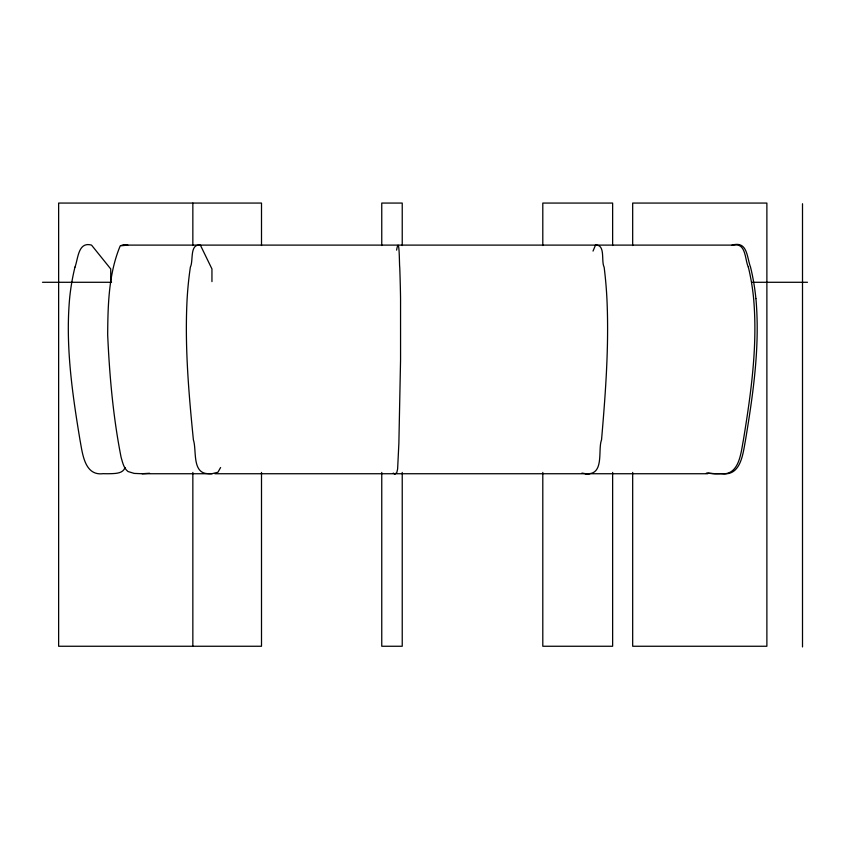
<?xml version="1.0" encoding="UTF-8"?>
<svg xmlns="http://www.w3.org/2000/svg" width="850" height="850" viewBox="0 0 850 850"><rect width="100%" height="100%" fill="white"/><g stroke="black" fill="none" stroke-linecap="round" stroke-linejoin="round"><path stroke-width="1.27" d="M396.599 250.123C399.574 233.166 399.288 266.124 399.734 267.123A225.165 34.351 90 0 1 400.552 298.573L400.562 359.826L398.873 443.339L397.619 469.009L396.801 472.558L395.441 473.673A120.222 18.339 -90 0 1 394.241 473.673L393.231 473.089M74.981 267.123C78.168 258.836 78.041 241.347 91.534 245.108L110.723 268.951L110.723 281.605M220.607 467.521L217.919 472.249L212.117 473.673A120.222 72.537 -90 0 1 207.347 473.663C191.866 472.621 196.807 450.033 193.396 439.896C188.711 392.976 184.609 345.748 187.138 298.573A225.165 135.873 -90 0 1 190.368 267.113C193.609 260.865 189.337 243.727 200.366 245.108L211.947 268.951L211.947 281.605M593.024 251.069L595.521 245.108C605.784 244.471 600.939 261.152 604.127 267.123A225.165 117.172 -90 0 1 606.911 298.573C609.131 345.737 605.561 392.934 601.534 439.896C597.879 449.119 603.936 472.132 589.496 473.673A120.222 62.56 -90 0 1 585.384 473.673L581.931 473.089M125.067 467.521C123.112 473.344 116.11 473.493 111.01 473.673A120.222 120.222 0 0 1 103.105 473.663C84.341 476.149 82.493 453.007 79.974 439.896C72.271 393.306 65.397 345.876 69.604 298.573A225.165 225.165 0 0 1 74.959 267.113M733.327 245.108L127.808 245.108L120.233 245.852C108.609 273.615 107.897 304.991 107.674 334.772C109.501 375.806 113.146 416.893 121.082 457.226C122.602 462.262 123.59 468.074 127.978 471.516L134.194 473.408L142.141 473.737L206.497 473.737M122.698 245.299L127.139 245.129M142.141 473.737L149.547 473.259M122.814 245.331L127.808 245.108L121.136 245.395M732.041 245.108C747.724 240.678 746.704 257.051 750.539 267.123A225.165 225.165 0 0 1 755.884 298.573M42.5 282.285L111.562 282.285M751.719 282.285L807.5 282.285M214.954 473.737L707.71 473.737M734.102 245.108C746.151 242.919 744.876 259.93 748.329 267.123M707.88 473.089L714.51 473.673A120.222 120.222 0 0 0 722.415 473.663C741.179 476.149 743.028 453.007 745.546 439.896C753.249 393.306 760.123 345.876 755.916 298.573M706.361 473.089L712.884 473.673A120.222 118.299 -90 0 0 720.662 473.663C739.341 476.053 740.871 452.859 743.421 439.896C751.007 393.295 757.764 345.865 753.621 298.573A225.165 221.563 90 0 0 748.351 267.113M802.506 203.745L802.506 646.935M632.676 245.523L632.676 203.065L766.881 203.065L766.881 646.255L632.676 646.255L632.676 472.43M612.638 245.523L612.638 203.065L542.799 203.065L542.799 245.523M612.638 472.43L612.638 646.255L542.799 646.255L542.799 472.43M402.231 245.523L402.231 203.065L381.756 203.065L381.756 245.523M402.231 472.43L402.231 646.255L381.756 646.255L381.756 472.43M261.502 245.523L261.502 203.065L58.639 203.065L58.639 646.255L261.502 646.255L261.502 472.43M192.844 203.065L192.844 245.523M192.844 472.43L192.844 646.255M212.117 473.673A120.222 72.537 90 0 1 207.347 473.663M395.441 473.663A120.222 18.339 90 0 1 394.241 473.673M589.496 473.663A120.222 62.56 90 0 1 585.384 473.673"/></g></svg>
